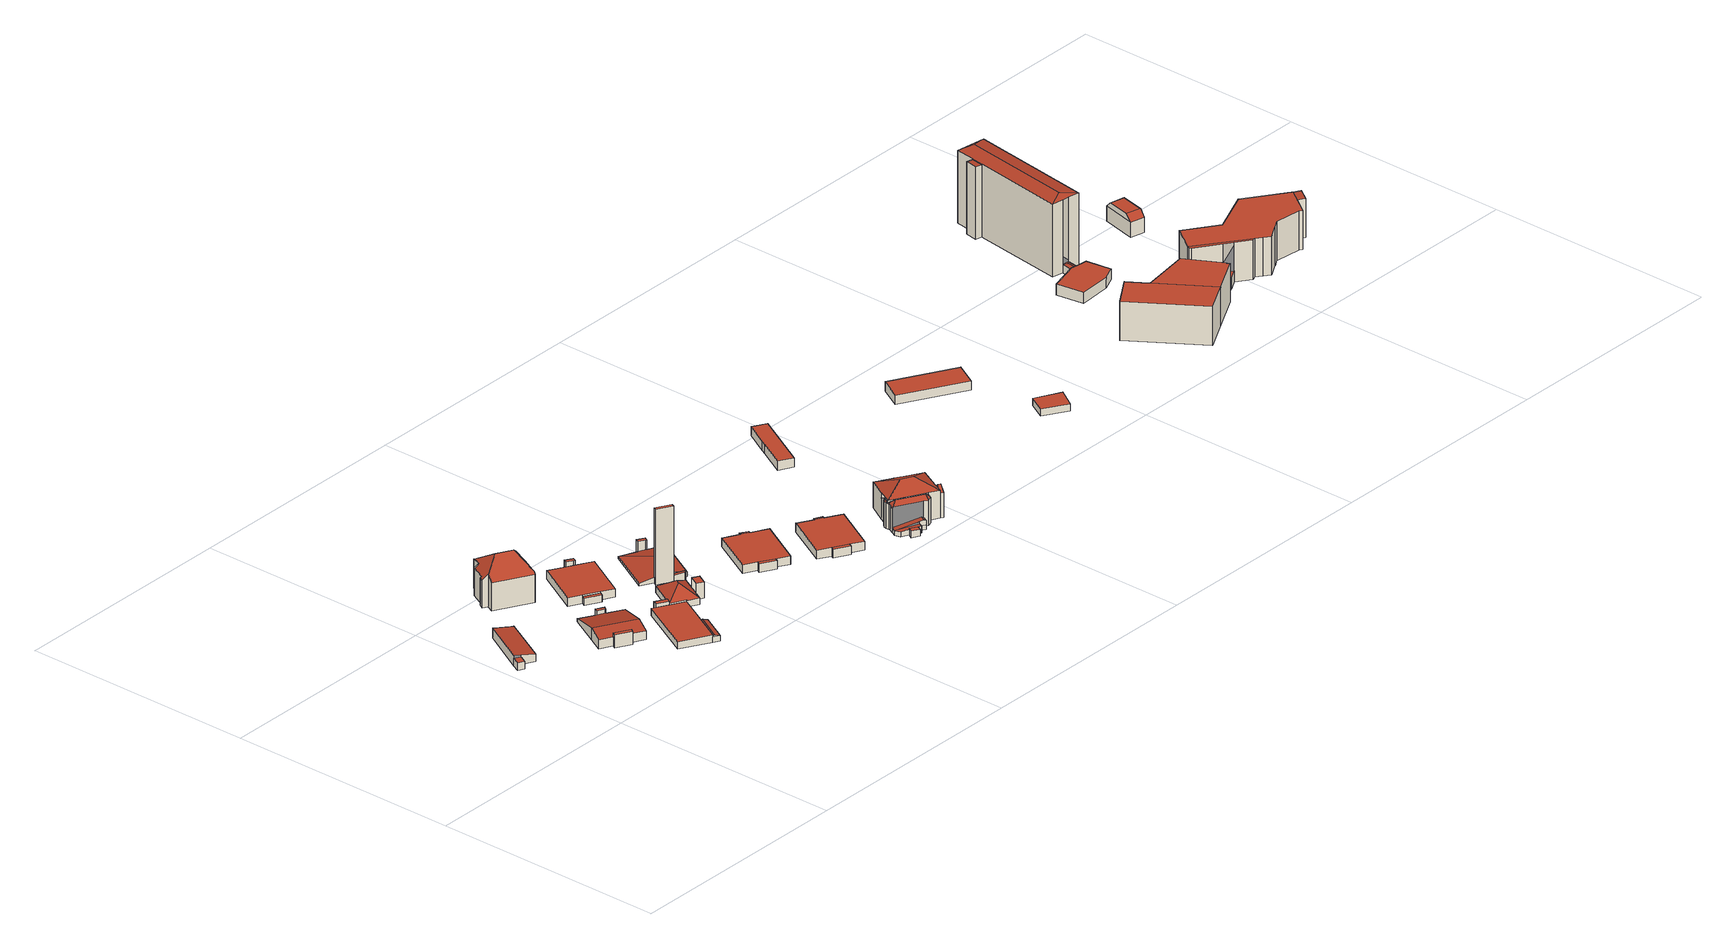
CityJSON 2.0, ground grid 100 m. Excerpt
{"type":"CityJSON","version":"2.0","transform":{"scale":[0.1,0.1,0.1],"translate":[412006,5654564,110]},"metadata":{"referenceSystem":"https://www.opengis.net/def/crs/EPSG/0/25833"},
"CityObjects":{
"building1":{"type":"Building","attributes":{"Gemeindeschluessel":14612000,"Geometrietyp2DReferenz":"3000","function":"31001_9998","roofType":"9999"},"children":["building1-1","building1-2"]},
"building1-1":{"type":"BuildingPart","attributes":{"Dachtyp_tdc":"tdcPolyFlatRoof","Dachneigung":0,"QualitaetDacherkennung":31,"Geometrietyp2DReferenz":"3000","measuredHeight":3.02,"roofType":"1000"},"parents":["building1"],"geometry":[{"type":"MultiSurface","lod":"2","boundaries":[[[0,1,2,3]],[[1,4,5,2]],[[4,6,7,5]],[[4,1,0,6]],[[7,3,2,5]]],"semantics":{"surfaces":[{"type":"WallSurface"},{"type":"RoofSurface"},{"type":"GroundSurface"}],"values":[0,0,0,1,2]}}]},
"building1-2":{"type":"BuildingPart","attributes":{"Dachtyp_tdc":"tdcPolyFlatRoof","Dachneigung":6.96,"QualitaetDacherkennung":91,"Geometrietyp2DReferenz":"3000","measuredHeight":4.26,"roofType":"2100"},"parents":["building1"],"geometry":[{"type":"MultiSurface","lod":"2","boundaries":[[[7,8,9,10,11,12,3]],[[13,14,8,7,6]],[[14,15,9,8]],[[15,16,10,9]],[[16,17,11,10]],[[17,18,12,11]],[[18,19,3,12]],[[19,0,3]],[[18,17,16,15,14,13,19]]],"semantics":{"surfaces":[{"type":"GroundSurface"},{"type":"WallSurface"},{"type":"RoofSurface"}],"values":[0,1,1,1,1,1,1,1,2]}}]},
"building2":{"type":"Building","attributes":{"Gemeindeschluessel":14612000,"Geometrietyp2DReferenz":"3000","function":"31001_9998","roofType":"9999"},"children":["building2-1","building2-2","building2-3"]},
"building2-1":{"type":"BuildingPart","attributes":{"Dachtyp_tdc":"tdcPolyFlatRoof","Dachneigung":0,"QualitaetDacherkennung":4,"Geometrietyp2DReferenz":"3000","measuredHeight":3.02,"roofType":"1000"},"parents":["building2"],"geometry":[{"type":"MultiSurface","lod":"2","boundaries":[[[20,21,22]],[[20,23,24,21]],[[23,25,26,24]],[[25,27,28,29,26]],[[27,25,23,20]],[[21,24,26,29]]],"semantics":{"surfaces":[{"type":"WallSurface"},{"type":"RoofSurface"},{"type":"GroundSurface"}],"values":[0,0,0,0,1,2]}}]},
"building2-2":{"type":"BuildingPart","attributes":{"Dachtyp_tdc":"tdcPolyFlatRoof","Dachneigung":0,"QualitaetDacherkennung":11,"Geometrietyp2DReferenz":"3000","measuredHeight":5.54,"roofType":"1000"},"parents":["building2"],"geometry":[{"type":"MultiSurface","lod":"2","boundaries":[[[30,31,32,33,34]],[[31,35,36,32]],[[35,37,38,39,36]],[[37,35,31,30]],[[33,32,36,39]]],"semantics":{"surfaces":[{"type":"WallSurface"},{"type":"RoofSurface"},{"type":"GroundSurface"}],"values":[0,0,0,1,2]}}]},
"building2-3":{"type":"BuildingPart","attributes":{"Dachtyp_tdc":"tdcGableRoof","Dachneigung":14.59,"QualitaetDacherkennung":15,"Geometrietyp2DReferenz":"3000","measuredHeight":5.11,"roofType":"3100"},"parents":["building2"],"geometry":[{"type":"MultiSurface","lod":"2","boundaries":[[[28,40,41,29]],[[40,42,43,41]],[[42,44,45,43]],[[44,34,33,45]],[[38,46,47,39]],[[46,48,49,47]],[[48,50,51,49]],[[50,22,21,51]],[[48,46,38,34,44,42]],[[42,40,28,22,50,48]],[[29,41,43,45,33,39,47,49,51,21]]],"semantics":{"surfaces":[{"type":"WallSurface"},{"type":"RoofSurface"},{"type":"GroundSurface"}],"values":[0,0,0,0,0,0,0,0,1,1,2]}}]},
"building3":{"type":"Building","attributes":{"Dachtyp_tdc":"tdcFreeFormRoof","Gemeindeschluessel":14612000,"Dachneigung":34.33,"QualitaetDacherkennung":60,"Geometrietyp2DReferenz":"3000","measuredHeight":18.45,"function":"31001_9998","roofType":"5000"},"geometry":[{"type":"Solid","lod":"2","boundaries":[[[[52,53,54,55]],[[53,56,57,54]],[[56,58,59,57]],[[58,60,61,59]],[[60,62,63,61]],[[62,64,65,63]],[[64,66,67,65]],[[66,68,69,67]],[[68,70,71,69]],[[70,72,73,71]],[[72,74,75,73]],[[74,76,77,75]],[[76,78,79,77]],[[78,80,81,79]],[[80,82,83,81]],[[82,84,85,83]],[[84,86,87,85]],[[86,52,55,87]],[[88,89,68,66,64,62,60,58,90]],[[82,80,91,92,93,52,86,84]],[[53,93,92,88,90,56]],[[92,91,78,76,74,72,70,89,88]],[[58,56,90]],[[70,68,89]],[[80,78,91]],[[53,52,93]],[[55,54,57,59,61,63,65,67,69,71,73,75,77,79,81,83,85,87]]]],"semantics":{"surfaces":[{"type":"WallSurface"},{"type":"RoofSurface"},{"type":"GroundSurface"}],"values":[[0,0,0,0,0,0,0,0,0,0,0,0,0,0,0,0,0,0,1,1,1,1,0,0,0,0,2]]}}]},
"building4":{"type":"Building","attributes":{"Gemeindeschluessel":14612000,"Geometrietyp2DReferenz":"3000","function":"31001_9998","roofType":"9999"},"children":["building4-1","building4-2"]},
"building4-1":{"type":"BuildingPart","attributes":{"Dachtyp_tdc":"tdcGableRoof","Dachneigung":14.73,"QualitaetDacherkennung":29,"Geometrietyp2DReferenz":"3000","measuredHeight":3,"roofType":"3100"},"parents":["building4"],"geometry":[{"type":"MultiSurface","lod":"2","boundaries":[[[94,95,96,97]],[[95,98,99,96]],[[100,94,97,101]],[[98,95,102]],[[94,100,103]],[[95,94,103,102]],[[100,98,102,103]],[[97,96,99,101]]],"semantics":{"surfaces":[{"type":"WallSurface"},{"type":"RoofSurface"},{"type":"GroundSurface"}],"values":[0,0,0,0,0,1,1,2]}}]},
"building4-2":{"type":"BuildingPart","attributes":{"Dachtyp_tdc":"tdcPolyFlatRoof","Dachneigung":0,"QualitaetDacherkennung":0,"Geometrietyp2DReferenz":"3000","measuredHeight":3.02,"roofType":"9999"},"parents":["building4"],"geometry":[{"type":"MultiSurface","lod":"2","boundaries":[[[104,105,106,107,108,109,110]],[[110,109,111,112]],[[109,108,113,111]],[[108,107,114,113]],[[107,106,100,101,114]],[[98,100,106,105]],[[105,104,115,99,98]],[[104,110,112,115]],[[112,111,113,114,101,99,115]],[[98,99,101,100]]],"semantics":{"surfaces":[{"type":"RoofSurface"},{"type":"WallSurface"},{"type":"GroundSurface"},{"type":"ClosureSurface","isClosure":"1","QuelleClosure":"LoD1Solid"}],"values":[0,1,1,1,1,1,1,1,2,3]}}]},
"building5":{"type":"Building","attributes":{"Gemeindeschluessel":14612000,"Geometrietyp2DReferenz":"3000","function":"31001_9998","roofType":"9999"},"children":["building5-1","building5-2","building5-3"]},
"building5-1":{"type":"BuildingPart","attributes":{"Dachtyp_tdc":"tdcPolyFlatRoof","Dachneigung":0,"QualitaetDacherkennung":0,"Geometrietyp2DReferenz":"3000","measuredHeight":3,"roofType":"9999"},"parents":["building5"],"geometry":[{"type":"MultiSurface","lod":"2","boundaries":[[[116,117,118,119]],[[119,118,120,121]],[[118,117,122,120]],[[117,116,123,122]],[[121,120,122,123]],[[121,123,116,119]]],"semantics":{"surfaces":[{"type":"RoofSurface"},{"type":"WallSurface"},{"type":"GroundSurface"},{"type":"ClosureSurface","isClosure":"1","QuelleClosure":"LoD1Solid"}],"values":[0,1,1,1,2,3]}}]},
"building5-2":{"type":"BuildingPart","attributes":{"Dachtyp_tdc":"tdcPolyFlatRoof","Dachneigung":0,"QualitaetDacherkennung":53,"Geometrietyp2DReferenz":"3000","measuredHeight":5.71,"roofType":"1000"},"parents":["building5"],"geometry":[{"type":"MultiSurface","lod":"2","boundaries":[[[124,125,126,127,128]],[[125,129,130,126]],[[129,131,132,133,130]],[[131,129,125,124]],[[127,126,130,133]]],"semantics":{"surfaces":[{"type":"WallSurface"},{"type":"RoofSurface"},{"type":"GroundSurface"}],"values":[0,0,0,1,2]}}]},
"building5-3":{"type":"BuildingPart","attributes":{"Dachtyp_tdc":"tdcPolyFlatRoof","Dachneigung":0,"QualitaetDacherkennung":0,"Geometrietyp2DReferenz":"3000","measuredHeight":3.59,"roofType":"9999"},"parents":["building5"],"geometry":[{"type":"MultiSurface","lod":"2","boundaries":[[[134,132,128,135,136,137,138,139]],[[139,138,121,140]],[[116,119,138,137]],[[137,123,116]],[[137,136,141,123]],[[136,135,142,141]],[[135,128,127,142]],[[132,134,143,133]],[[134,139,140,143]],[[140,121,123,141,142,127,133,143]],[[116,123,121,119]],[[133,127,128,132]]],"semantics":{"surfaces":[{"type":"RoofSurface"},{"type":"WallSurface"},{"type":"GroundSurface"},{"type":"ClosureSurface","isClosure":"1","QuelleClosure":"LoD1Solid"}],"values":[0,1,1,1,1,1,1,1,1,2,3,3]}}]},
"building6":{"type":"Building","attributes":{"Gemeindeschluessel":14612000,"Geometrietyp2DReferenz":"3000","function":"31001_9998","roofType":"9999"},"children":["building6-1","building6-2","building6-3","building6-4"]},
"building6-1":{"type":"BuildingPart","attributes":{"Dachtyp_tdc":"tdcPolyFlatRoof","Dachneigung":0,"QualitaetDacherkennung":40,"Geometrietyp2DReferenz":"3000","measuredHeight":6.92,"roofType":"1000"},"parents":["building6"],"geometry":[{"type":"MultiSurface","lod":"2","boundaries":[[[144,145,146,147,148]],[[145,149,150,146]],[[149,151,152,153,150]],[[151,149,145,144]],[[147,146,150,153]]],"semantics":{"surfaces":[{"type":"WallSurface"},{"type":"RoofSurface"},{"type":"GroundSurface"}],"values":[0,0,0,1,2]}}]},
"building6-2":{"type":"BuildingPart","attributes":{"Dachtyp_tdc":"tdcFreeFormRoof","Dachneigung":36.29,"QualitaetDacherkennung":14,"Geometrietyp2DReferenz":"3000","measuredHeight":7.09,"roofType":"5000"},"parents":["building6"],"geometry":[{"type":"MultiSurface","lod":"2","boundaries":[[[154,155,156,157]],[[158,148,147,159]],[[152,160,161,153]],[[160,162,163,161]],[[162,164,165,163]],[[164,166,167,165]],[[166,168,169,167]],[[170,154,157,171]],[[166,164,162,160,172]],[[160,152,148,158,173,172]],[[158,155,154,173]],[[154,170,168,166,172,173]],[[157,156,159,147,153,161,163,165,167,169,171]]],"semantics":{"surfaces":[{"type":"WallSurface"},{"type":"RoofSurface"},{"type":"GroundSurface"}],"values":[0,0,0,0,0,0,0,0,1,1,1,1,2]}}]},
"building6-3":{"type":"BuildingPart","attributes":{"Dachtyp_tdc":"tdcPolyFlatRoof","Dachneigung":0,"QualitaetDacherkennung":34,"Geometrietyp2DReferenz":"3000","measuredHeight":3.66,"roofType":"1000"},"parents":["building6"],"geometry":[{"type":"MultiSurface","lod":"2","boundaries":[[[174,175,170,171,176]],[[177,178,179,169,168]],[[178,174,176,179]],[[178,177,175,174]],[[176,171,169,179]]],"semantics":{"surfaces":[{"type":"WallSurface"},{"type":"RoofSurface"},{"type":"GroundSurface"}],"values":[0,0,0,1,2]}}]},
"building6-4":{"type":"BuildingPart","attributes":{"Dachtyp_tdc":"tdcPolyFlatRoof","Dachneigung":4.32,"QualitaetDacherkennung":34,"Geometrietyp2DReferenz":"3000","measuredHeight":6.16,"roofType":"2100"},"parents":["building6"],"geometry":[{"type":"MultiSurface","lod":"2","boundaries":[[[180,181,182,156,155]],[[181,183,184,182]],[[183,185,158,159,184]],[[185,183,181,180]],[[156,182,184,159]]],"semantics":{"surfaces":[{"type":"WallSurface"},{"type":"RoofSurface"},{"type":"GroundSurface"}],"values":[0,0,0,1,2]}}]},
"building7":{"type":"Building","attributes":{"Gemeindeschluessel":14612000,"Geometrietyp2DReferenz":"3000","function":"31001_9998","roofType":"9999"},"children":["building7-1","building7-2","building7-3"]},
"building7-1":{"type":"BuildingPart","attributes":{"Dachtyp_tdc":"tdcHipAndGableRoof","Dachneigung":11.91,"QualitaetDacherkennung":22,"Geometrietyp2DReferenz":"3000","measuredHeight":3.5,"roofType":"5000"},"parents":["building7"],"geometry":[{"type":"MultiSurface","lod":"2","boundaries":[[[186,187,188,189]],[[187,190,191,188]],[[190,192,193,191]],[[194,195,196,197]],[[195,198,199,196]],[[198,200,201,199]],[[200,202,203,201]],[[195,194,192,190,204]],[[190,187,186,205,204]],[[205,202,200,198,195,204]],[[203,206,189,188,191,193,197,196,199,201]]],"semantics":{"surfaces":[{"type":"WallSurface"},{"type":"RoofSurface"},{"type":"GroundSurface"}],"values":[0,0,0,0,0,0,0,1,1,1,2]}}]},
"building7-2":{"type":"BuildingPart","attributes":{"Dachtyp_tdc":"tdcPolyFlatRoof","Dachneigung":0,"QualitaetDacherkennung":57,"Geometrietyp2DReferenz":"3000","measuredHeight":32.23,"roofType":"1000"},"parents":["building7"],"geometry":[{"type":"MultiSurface","lod":"2","boundaries":[[[207,208,189,209]],[[208,186,189]],[[210,211,212,203,202]],[[211,207,209,212]],[[211,210,208,207]],[[209,189,206,203,212]]],"semantics":{"surfaces":[{"type":"WallSurface"},{"type":"RoofSurface"},{"type":"GroundSurface"}],"values":[0,0,0,0,1,2]}}]},
"building7-3":{"type":"BuildingPart","attributes":{"Dachtyp_tdc":"tdcPolyFlatRoof","Dachneigung":0,"QualitaetDacherkennung":53,"Geometrietyp2DReferenz":"3000","measuredHeight":5.78,"roofType":"1000"},"parents":["building7"],"geometry":[{"type":"MultiSurface","lod":"2","boundaries":[[[213,214,215,193,192]],[[214,216,217,215]],[[216,218,194,197,217]],[[218,216,214,213]],[[193,215,217,197]]],"semantics":{"surfaces":[{"type":"WallSurface"},{"type":"RoofSurface"},{"type":"GroundSurface"}],"values":[0,0,0,1,2]}}]},
"building8":{"type":"Building","attributes":{"Gemeindeschluessel":14612000,"Geometrietyp2DReferenz":"3000","function":"31001_9998","roofType":"9999"},"children":["building8-1","building8-2","building8-3"]},
"building8-1":{"type":"BuildingPart","attributes":{"Dachtyp_tdc":"tdcPolyFlatRoof","Dachneigung":0,"QualitaetDacherkennung":48,"Geometrietyp2DReferenz":"3000","measuredHeight":3.59,"roofType":"1000"},"parents":["building8"],"geometry":[{"type":"MultiSurface","lod":"2","boundaries":[[[219,220,221,222]],[[223,224,220,219]],[[224,225,221,220]],[[225,226,222,221]],[[226,225,224,223]]],"semantics":{"surfaces":[{"type":"GroundSurface"},{"type":"WallSurface"},{"type":"RoofSurface"}],"values":[0,1,1,1,2]}}]},
"building8-2":{"type":"BuildingPart","attributes":{"Dachtyp_tdc":"tdcPolyFlatRoof","Dachneigung":0,"QualitaetDacherkennung":86,"Geometrietyp2DReferenz":"3000","measuredHeight":3.6,"roofType":"1000"},"parents":["building8"],"geometry":[{"type":"MultiSurface","lod":"2","boundaries":[[[227,228,229]],[[227,230,231,228]],[[230,232,233,231]],[[232,223,219,233]],[[226,234,235,222]],[[234,236,237,235]],[[236,238,239,237]],[[238,240,239]],[[238,236,234,226,223,232,230,227]],[[228,231,233,219,222,235,237,239]]],"semantics":{"surfaces":[{"type":"WallSurface"},{"type":"RoofSurface"},{"type":"GroundSurface"}],"values":[0,0,0,0,0,0,0,0,1,2]}}]},
"building8-3":{"type":"BuildingPart","attributes":{"Dachtyp_tdc":"tdcPolyFlatRoof","Dachneigung":0,"QualitaetDacherkennung":23,"Geometrietyp2DReferenz":"3000","measuredHeight":3.25,"roofType":"1000"},"parents":["building8"],"geometry":[{"type":"MultiSurface","lod":"2","boundaries":[[[241,242,243,244]],[[242,229,228,243]],[[240,241,244,239]],[[240,229,242,241]],[[244,243,228,239]]],"semantics":{"surfaces":[{"type":"WallSurface"},{"type":"RoofSurface"},{"type":"GroundSurface"}],"values":[0,0,0,1,2]}}]},
"building9":{"type":"Building","attributes":{"Gemeindeschluessel":14612000,"Geometrietyp2DReferenz":"3000","function":"31001_9998","roofType":"9999"},"children":["building9-1","building9-2","building9-3"]},
"building9-1":{"type":"BuildingPart","attributes":{"Dachtyp_tdc":"tdcPolyFlatRoof","Dachneigung":19.6,"QualitaetDacherkennung":54,"Geometrietyp2DReferenz":"3000","measuredHeight":3.82,"roofType":"2100"},"parents":["building9"],"geometry":[{"type":"MultiSurface","lod":"2","boundaries":[[[245,246,247,248]],[[246,249,247]],[[250,251,252]],[[250,253,254,251]],[[253,245,248,254]],[[253,250,246,245]],[[248,247,251,254]]],"semantics":{"surfaces":[{"type":"WallSurface"},{"type":"RoofSurface"},{"type":"GroundSurface"}],"values":[0,0,0,0,0,1,2]}}]},
"building9-2":{"type":"BuildingPart","attributes":{"Dachtyp_tdc":"tdcPolyFlatRoof","Dachneigung":0,"QualitaetDacherkennung":69,"Geometrietyp2DReferenz":"3000","measuredHeight":3.66,"roofType":"1000"},"parents":["building9"],"geometry":[{"type":"MultiSurface","lod":"2","boundaries":[[[249,255,256,247]],[[255,257,258,256]],[[257,259,260,258]],[[261,262,263,264]],[[262,265,266,263]],[[265,252,251,266]],[[265,262,261,259,257,255,249,252]],[[247,256,258,260,264,263,266,251]]],"semantics":{"surfaces":[{"type":"WallSurface"},{"type":"RoofSurface"},{"type":"GroundSurface"}],"values":[0,0,0,0,0,0,1,2]}}]},
"building9-3":{"type":"BuildingPart","attributes":{"Dachtyp_tdc":"tdcPolyFlatRoof","Dachneigung":0,"QualitaetDacherkennung":39,"Geometrietyp2DReferenz":"3000","measuredHeight":3.67,"roofType":"1000"},"parents":["building9"],"geometry":[{"type":"MultiSurface","lod":"2","boundaries":[[[267,268,260,259]],[[267,269,270,268]],[[269,261,264,270]],[[261,269,267,259]],[[260,268,270,264]]],"semantics":{"surfaces":[{"type":"WallSurface"},{"type":"RoofSurface"},{"type":"GroundSurface"}],"values":[0,0,0,1,2]}}]},
"building10":{"type":"Building","attributes":{"Gemeindeschluessel":14612000,"Geometrietyp2DReferenz":"3000","function":"31001_9998","roofType":"9999"},"children":["building10-1","building10-2","building10-3","building10-4","building10-5","building10-6","building10-7"]},
"building10-1":{"type":"BuildingPart","attributes":{"Dachtyp_tdc":"tdcGableRoof","Dachneigung":22.84,"QualitaetDacherkennung":59,"Geometrietyp2DReferenz":"3000","measuredHeight":6.22,"roofType":"3100"},"parents":["building10"],"geometry":[{"type":"MultiSurface","lod":"2","boundaries":[[[271,272,273]],[[274,275,276,277,278]],[[279,271,275,274]],[[271,273,276,275]],[[273,280,277,276]],[[281,279,274,278]],[[279,281,282,272,271]],[[273,272,282,280]]],"semantics":{"surfaces":[{"type":"WallSurface"},{"type":"GroundSurface"},{"type":"RoofSurface"}],"values":[0,1,0,0,0,0,2,2]}}]},
"building10-2":{"type":"BuildingPart","attributes":{"Dachtyp_tdc":"tdcHipRoof","Dachneigung":26.96,"QualitaetDacherkennung":62,"Geometrietyp2DReferenz":"3000","measuredHeight":15.47,"roofType":"3200"},"parents":["building10"],"geometry":[{"type":"MultiSurface","lod":"2","boundaries":[[[283,284,285,286,287]],[[284,288,274,285]],[[288,289,281,278,274]],[[290,277,280]],[[290,291,292,277]],[[291,293,294,295,292]],[[296,297,298,299,300,301]],[[296,302,303,293,291,304]],[[284,283,305,306,307]],[[291,290,289,288,284,307,304]],[[306,297,296,304,307]],[[308,286,285,274,278,277,292,295,300,299,309,310]]],"semantics":{"surfaces":[{"type":"WallSurface"},{"type":"RoofSurface"},{"type":"GroundSurface"}],"values":[0,0,0,0,0,0,0,1,1,1,1,2]}}]},
"building10-3":{"type":"BuildingPart","attributes":{"Dachtyp_tdc":"tdcPolyFlatRoof","Dachneigung":4.69,"QualitaetDacherkennung":38,"Geometrietyp2DReferenz":"3000","measuredHeight":2.88,"roofType":"2100"},"parents":["building10"],"geometry":[{"type":"MultiSurface","lod":"2","boundaries":[[[311,312,313,314,315,316]],[[317,318,319,315,314]],[[320,321,311,316,322]],[[320,323,318,317,324,325,321]],[[321,325,312,311]],[[324,317,314,313]]],"semantics":{"surfaces":[{"type":"GroundSurface"},{"type":"WallSurface"},{"type":"RoofSurface"}],"values":[0,1,1,2,1,1]}}]},
"building10-4":{"type":"BuildingPart","attributes":{"Dachtyp_tdc":"tdcFreeFormRoof","Dachneigung":45.02,"QualitaetDacherkennung":19,"Geometrietyp2DReferenz":"3000","measuredHeight":12.53,"roofType":"5000"},"parents":["building10"],"geometry":[{"type":"MultiSurface","lod":"2","boundaries":[[[326,327,328,329]],[[327,287,286,328]],[[298,330,331,299]],[[330,332,333,331]],[[332,334,335,336,337,333]],[[338,339,340,341,342]],[[339,343,344,340]],[[343,345,346,344]],[[345,347,348,346]],[[347,326,329,348]],[[343,339,338,349,350,351]],[[349,334,332,352,350]],[[332,330,353,352]],[[330,298,353]],[[298,354,355,351,350,352,353]],[[354,356,357,358,359,355]],[[356,360,287,327,326,357]],[[326,347,358,357]],[[347,345,359,358]],[[345,343,351,355,359]],[[329,328,286,308,310,309,299,331,333,337,361,341,340,344,346,348]]],"semantics":{"surfaces":[{"type":"WallSurface"},{"type":"RoofSurface"},{"type":"GroundSurface"}],"values":[0,0,0,0,0,0,0,0,0,0,1,1,1,1,1,1,1,1,1,1,2]}}]},
"building10-5":{"type":"BuildingPart","attributes":{"Dachtyp_tdc":"tdcPolyFlatRoof","Dachneigung":0,"QualitaetDacherkennung":45,"Geometrietyp2DReferenz":"3000","measuredHeight":2.83,"roofType":"1000"},"parents":["building10"],"geometry":[{"type":"MultiSurface","lod":"2","boundaries":[[[362,363,364,312,325]],[[363,365,366,364]],[[365,367,324,313,366]],[[367,365,363,362]],[[312,364,366,313]]],"semantics":{"surfaces":[{"type":"WallSurface"},{"type":"RoofSurface"},{"type":"GroundSurface"}],"values":[0,0,0,1,2]}}]},
"building10-6":{"type":"BuildingPart","attributes":{"Dachtyp_tdc":"tdcGableRoof","Dachneigung":10.44,"QualitaetDacherkennung":12,"Geometrietyp2DReferenz":"3000","measuredHeight":4.15,"roofType":"3100"},"parents":["building10"],"geometry":[{"type":"MultiSurface","lod":"2","boundaries":[[[368,322,316,369]],[[319,342,341,315]],[[336,368,369,337]],[[335,370,371,372]],[[319,323,373,371,370,374,342]],[[373,320,322]],[[368,372,371,373,322]],[[336,335,372,368]],[[369,316,315,341,361,337]]],"semantics":{"surfaces":[{"type":"WallSurface"},{"type":"RoofSurface"},{"type":"GroundSurface"}],"values":[0,0,0,1,1,0,0,0,2]}}]},
"building10-7":{"type":"BuildingPart","attributes":{"Dachtyp_tdc":"tdcGableRoof","Dachneigung":40.27,"QualitaetDacherkennung":55,"Geometrietyp2DReferenz":"3000","measuredHeight":12.95,"roofType":"3100"},"parents":["building10"],"geometry":[{"type":"MultiSurface","lod":"2","boundaries":[[[294,375,376,295]],[[375,377,378,376]],[[377,301,300,378]],[[377,375,379]],[[375,294,303,380,379]],[[301,377,379,380,302]],[[295,376,378,300]]],"semantics":{"surfaces":[{"type":"WallSurface"},{"type":"RoofSurface"},{"type":"GroundSurface"}],"values":[0,0,0,0,1,1,2]}}]},
"building11":{"type":"Building","attributes":{"Dachtyp_tdc":"tdcPolyFlatRoof","Gemeindeschluessel":14612000,"Dachneigung":0,"QualitaetDacherkennung":70,"Geometrietyp2DReferenz":"3000","measuredHeight":3.87,"function":"31001_2000","roofType":"1000"},"geometry":[{"type":"Solid","lod":"2","boundaries":[[[[381,382,383,384]],[[382,385,386,383]],[[385,387,388,386]],[[387,389,390,388]],[[389,391,392,390]],[[391,381,384,392]],[[391,389,387,385,382,381]],[[384,383,386,388,390,392]]]],"semantics":{"surfaces":[{"type":"WallSurface"},{"type":"RoofSurface"},{"type":"GroundSurface"}],"values":[[0,0,0,0,0,0,1,2]]}}]},
"building12":{"type":"Building","attributes":{"Dachtyp_tdc":"tdcPolyFlatRoof","Gemeindeschluessel":14612000,"Dachneigung":0,"QualitaetDacherkennung":74,"Geometrietyp2DReferenz":"3000","measuredHeight":3.99,"function":"31001_2000","roofType":"1000"},"geometry":[{"type":"Solid","lod":"2","boundaries":[[[[393,394,395,396]],[[394,397,398,395]],[[397,399,400,398]],[[399,393,396,400]],[[399,397,394,393]],[[396,395,398,400]]]],"semantics":{"surfaces":[{"type":"WallSurface"},{"type":"RoofSurface"},{"type":"GroundSurface"}],"values":[[0,0,0,0,1,2]]}}]},
"building13":{"type":"Building","attributes":{"Dachtyp_tdc":"tdcPolyFlatRoof","Gemeindeschluessel":14612000,"Dachneigung":0,"QualitaetDacherkennung":0,"Geometrietyp2DReferenz":"3000","BezugspunktDach":"2000","measuredHeight":3,"function":"31001_2000"},"geometry":[{"type":"MultiSurface","lod":"2","boundaries":[[[401,402,403,404]],[[404,403,405,406]],[[403,402,407,405]],[[402,401,408,407]],[[401,404,406,408]],[[406,405,407,408]]],"semantics":{"surfaces":[{"type":"RoofSurface"},{"type":"WallSurface"},{"type":"GroundSurface"}],"values":[0,1,1,1,1,2]}}]},
"building14":{"type":"Building","attributes":{"Dachtyp_tdc":"tdcPolyFlatRoof","Gemeindeschluessel":14612000,"Dachneigung":0,"QualitaetDacherkennung":52,"Geometrietyp2DReferenz":"3000","measuredHeight":4.65,"function":"31001_9998","roofType":"1000"},"geometry":[{"type":"Solid","lod":"2","boundaries":[[[[409,410,411,412]],[[410,413,414,411]],[[413,415,416,414]],[[415,417,418,416]],[[417,419,420,418]],[[419,421,422,420]],[[421,409,412,422]],[[421,419,417,415,413,410,409]],[[412,411,414,416,418,420,422]]]],"semantics":{"surfaces":[{"type":"WallSurface"},{"type":"RoofSurface"},{"type":"GroundSurface"}],"values":[[0,0,0,0,0,0,0,1,2]]}}]},
"building15":{"type":"Building","attributes":{"Gemeindeschluessel":14612000,"Geometrietyp2DReferenz":"3000","function":"31001_9998","roofType":"9999"},"children":["building15-1","building15-2","building15-3","building15-4","building15-5","building15-6"]},
"building15-1":{"type":"BuildingPart","attributes":{"Dachtyp_tdc":"tdcPolyFlatRoof","Dachneigung":4.51,"QualitaetDacherkennung":37,"Geometrietyp2DReferenz":"3000","measuredHeight":16.69,"roofType":"2100"},"parents":["building15"],"geometry":[{"type":"MultiSurface","lod":"2","boundaries":[[[423,424,425,426]],[[427,428,429,430]],[[428,423,426,429]],[[428,427,424,423]],[[426,425,430,429]]],"semantics":{"surfaces":[{"type":"WallSurface"},{"type":"RoofSurface"},{"type":"GroundSurface"}],"values":[0,0,0,1,2]}}]},
"building15-2":{"type":"BuildingPart","attributes":{"Dachtyp_tdc":"tdcPolyFlatRoof","Dachneigung":0,"QualitaetDacherkennung":57,"Geometrietyp2DReferenz":"3000","measuredHeight":4.63,"roofType":"1000"},"parents":["building15"],"geometry":[{"type":"MultiSurface","lod":"2","boundaries":[[[431,432,433,434]],[[435,436,437,438]],[[436,439,440,437]],[[439,441,442,440]],[[441,443,444,442]],[[443,445,446,444]],[[445,447,448,446]],[[447,445,443,441,439,436,435,432,431]],[[434,433,438,437,440,442,444,446,448]]],"semantics":{"surfaces":[{"type":"WallSurface"},{"type":"RoofSurface"},{"type":"GroundSurface"}],"values":[0,0,0,0,0,0,0,1,2]}}]},
"building15-3":{"type":"BuildingPart","attributes":{"Dachtyp_tdc":"tdcPolyFlatRoof","Dachneigung":0,"QualitaetDacherkennung":44,"Geometrietyp2DReferenz":"3000","measuredHeight":16.47,"roofType":"1000"},"parents":["building15"],"geometry":[{"type":"MultiSurface","lod":"2","boundaries":[[[449,450,451,452]],[[453,454,431,434,455]],[[456,449,452,448,447]],[[456,454,453,450,449]],[[452,451,455,434,448]]],"semantics":{"surfaces":[{"type":"WallSurface"},{"type":"RoofSurface"},{"type":"GroundSurface"}],"values":[0,0,0,1,2]}}]},
"building15-4":{"type":"BuildingPart","attributes":{"Dachtyp_tdc":"tdcPolyFlatRoof","Dachneigung":10.05,"QualitaetDacherkennung":40,"Geometrietyp2DReferenz":"3000","measuredHeight":16.87,"roofType":"2100"},"parents":["building15"],"geometry":[{"type":"MultiSurface","lod":"2","boundaries":[[[457,458,459,460]],[[457,461,438,458]],[[461,435,438]],[[462,433,432]],[[462,463,464,433]],[[463,465,466,464]],[[463,462,461,457,460,467,465]],[[466,459,458,438,433,464]]],"semantics":{"surfaces":[{"type":"WallSurface"},{"type":"RoofSurface"},{"type":"GroundSurface"}],"values":[0,0,0,0,0,0,1,2]}}]},
"building15-5":{"type":"BuildingPart","attributes":{"Dachtyp_tdc":"tdcPolyFlatRoof","Dachneigung":0,"QualitaetDacherkennung":74,"Geometrietyp2DReferenz":"3000","measuredHeight":16.56,"roofType":"1000"},"parents":["building15"],"geometry":[{"type":"MultiSurface","lod":"2","boundaries":[[[468,469,470,451,450]],[[469,471,472,470]],[[471,473,474,472]],[[473,475,453,455,474]],[[475,473,471,469,468]],[[451,470,472,474,455]]],"semantics":{"surfaces":[{"type":"WallSurface"},{"type":"RoofSurface"},{"type":"GroundSurface"}],"values":[0,0,0,0,1,2]}}]},
"building15-6":{"type":"BuildingPart","attributes":{"Dachtyp_tdc":"tdcPolyFlatRoof","Dachneigung":0,"QualitaetDacherkennung":67,"Geometrietyp2DReferenz":"3000","measuredHeight":16.57,"roofType":"1000"},"parents":["building15"],"geometry":[{"type":"MultiSurface","lod":"2","boundaries":[[[476,477,478,466,465]],[[477,479,480,478]],[[479,481,482,480]],[[481,483,484,482]],[[483,485,427,430,484]],[[486,487,488,425,424]],[[487,489,490,488]],[[489,491,492,490]],[[491,493,494,492]],[[493,495,496,494]],[[495,497,498,496]],[[497,499,500,498]],[[499,501,502,500]],[[501,503,504,502]],[[503,460,459,504]],[[460,503,501,499,497,495,493,491,489,487,486,485,483,481,479,477,476,467]],[[466,478,480,482,484,430,425,488,490,492,494,496,498,500,502,504,459]]],"semantics":{"surfaces":[{"type":"WallSurface"},{"type":"RoofSurface"},{"type":"GroundSurface"}],"values":[0,0,0,0,0,0,0,0,0,0,0,0,0,0,0,1,2]}}]},
"building16":{"type":"Building","attributes":{"Gemeindeschluessel":14612000,"Geometrietyp2DReferenz":"3000","function":"31001_9998","roofType":"9999"},"children":["building16-1","building16-2","building16-3"]},
"building16-1":{"type":"BuildingPart","attributes":{"Dachtyp_tdc":"tdcPolyFlatRoof","Dachneigung":4.98,"QualitaetDacherkennung":48,"Geometrietyp2DReferenz":"3000","measuredHeight":30.99,"roofType":"2100"},"parents":["building16"],"geometry":[{"type":"MultiSurface","lod":"2","boundaries":[[[505,506,507,508]],[[509,510,511,512]],[[510,505,508,511]],[[510,509,506,505]],[[508,507,512,511]]],"semantics":{"surfaces":[{"type":"WallSurface"},{"type":"RoofSurface"},{"type":"GroundSurface"}],"values":[0,0,0,1,2]}}]},
"building16-2":{"type":"BuildingPart","attributes":{"Dachtyp_tdc":"tdcHipRoof","Dachneigung":10,"QualitaetDacherkennung":75,"Geometrietyp2DReferenz":"3000","measuredHeight":32.32,"roofType":"3200"},"parents":["building16"],"geometry":[{"type":"MultiSurface","lod":"2","boundaries":[[[513,507,506]],[[513,514,515,507]],[[514,516,517,515]],[[516,518,519,517]],[[518,520,521,519]],[[520,522,521]],[[523,524,525]],[[523,526,527,524]],[[526,528,512,527]],[[528,509,512]],[[526,523,520,518,529]],[[516,514,530]],[[518,516,530,529]],[[514,513,528,526,529,530]],[[507,515,517,519,521,524,527,512]]],"semantics":{"surfaces":[{"type":"WallSurface"},{"type":"RoofSurface"},{"type":"GroundSurface"}],"values":[0,0,0,0,0,0,0,0,0,0,1,1,1,1,2]}}]},
"building16-3":{"type":"BuildingPart","attributes":{"Dachtyp_tdc":"tdcFreeFormRoof","Dachneigung":19.97,"QualitaetDacherkennung":24,"Geometrietyp2DReferenz":"3000","measuredHeight":4.22,"roofType":"5000"},"parents":["building16"],"geometry":[{"type":"MultiSurface","lod":"2","boundaries":[[[522,531,532,521]],[[531,533,534,532]],[[533,525,524,534]],[[535,536,525,533]],[[535,533,531]],[[536,535,531,522]],[[536,522,525]],[[521,532,534,524]]],"semantics":{"surfaces":[{"type":"WallSurface"},{"type":"RoofSurface"},{"type":"GroundSurface"}],"values":[0,0,0,1,0,1,1,2]}}]},
"building17":{"type":"Building","attributes":{"Dachtyp_tdc":"tdcCutGableRoof","Gemeindeschluessel":14612000,"Dachneigung":1.12,"QualitaetDacherkennung":35,"Geometrietyp2DReferenz":"3000","measuredHeight":9.04,"function":"31001_9998","roofType":"9999"},"geometry":[{"type":"Solid","lod":"2","boundaries":[[[[537,538,539,540]],[[538,541,542,539]],[[541,543,544,542]],[[543,537,540,544]],[[538,537,545,546]],[[541,538,546,547]],[[543,541,547,548]],[[537,543,548,545]],[[547,546,545,548]],[[540,539,542,544]]]],"semantics":{"surfaces":[{"type":"WallSurface"},{"type":"RoofSurface"},{"type":"GroundSurface"}],"values":[[0,0,0,0,1,0,1,0,1,2]]}}]}
},
"vertices":[
[49,525,70],[32,493,70],[32,493,39],[49,525,39],[6,507,70],[6,507,39],[23,539,70],[23,539,39],
[130,732,39],[133,730,39],[193,698,39],[203,692,39],[99,498,39],[23,539,82],[130,732,82],[133,730,81],[193,698,73],[203,692,72],[99,498,72],[49,525,79],
[536,574,35],[536,574,5],[536,574,18],[544,588,35],[544,588,5],[577,570,35],[577,570,5],[569,556,35],[569,556,18],[569,556,5],
[482,357,60],[474,344,60],[474,344,5],[482,357,5],[482,357,43],[411,378,60],[411,378,5],[418,391,60],[418,391,43],[418,391,5],
[636,520,18],[636,520,5],[567,392,56],[567,392,5],[533,329,43],[533,329,5],[366,419,43],[366,419,5],[400,482,56],[400,482,5],[469,610,18],[469,610,5],
[458,838,165],[428,781,161],[428,781,42],[458,838,42],[275,862,161],[275,862,42],[290,891,181],[290,891,42],[269,902,159],[269,902,42],[281,923,158],[281,923,42],[286,920,163],[286,920,42],[320,984,159],[320,984,42],[335,976,175],[335,976,42],[360,1022,166],[360,1022,42],[400,1001,166],[400,1001,42],[411,1023,148],[411,1023,42],[482,985,148],[482,985,42],[470,962,166],[470,962,42],[511,940,160],[511,940,42],[482,885,164],[482,885,42],[489,882,154],[489,882,42],[464,835,157],[464,835,42],[364,920,226],[355,1013,173],[288,888,182],[507,943,166],[428,886,226],[433,790,168],
[764,226,28],[705,116,28],[705,116,4],[764,226,4],[680,130,27],[680,130,4],[739,240,28],[739,240,4],[687,126,34],[747,236,34],
[556,196,34],[680,130,34],[739,240,34],[806,364,34],[807,366,34],[700,424,34],[684,433,34],[700,424,4],[684,433,4],[807,366,4],[806,364,4],[556,196,4],
[569,670,46],[562,657,46],[625,623,46],[632,636,46],[625,623,16],[632,636,16],[562,657,16],[569,670,16],
[687,853,73],[695,867,73],[695,867,16],[687,853,16],[687,853,52],[727,849,73],[727,849,16],[720,835,73],[720,835,52],[720,835,16],
[787,799,52],[620,889,52],[517,699,52],[569,670,52],[632,636,52],[684,608,52],[684,608,16],[517,699,16],[620,889,16],[787,799,16],
[891,414,81],[920,399,81],[920,399,12],[891,414,12],[891,414,39],[897,357,81],[897,357,12],[869,372,81],[869,372,39],[869,372,12],
[813,522,39],[876,488,39],[876,488,12],[813,522,12],[919,465,39],[919,465,12],[851,340,39],[851,340,12],[806,364,38],[806,364,12],[807,366,40],[807,366,12],[747,398,39],[747,398,12],[747,399,39],[747,399,12],[757,418,39],[757,418,12],[827,422,83],[837,441,83],
[710,443,48],[757,418,48],[710,443,12],[747,399,48],[700,424,48],[700,424,12],
[876,488,70],[883,501,70],[883,501,12],[926,478,73],[926,478,12],[919,465,73],
[820,535,67],[768,563,54],[768,563,44],[820,535,44],[871,754,54],[871,754,44],[938,717,58],[938,717,44],[971,700,60],[1038,663,64],[1038,663,44],[971,700,44],[935,473,64],[935,473,44],[926,478,66],[926,478,44],[883,501,76],[883,501,44],[931,621,79],[870,508,79],[870,508,44],
[813,522,366],[820,535,366],[813,522,44],[883,501,366],[876,488,366],[876,488,44],
[938,717,101],[946,731,101],[946,731,44],[978,714,101],[978,714,44],[971,700,101],
[1245,306,11],[1238,292,11],[1175,327,11],[1182,340,11],[1245,306,47],[1238,292,47],[1175,327,47],[1182,340,47],
[1332,505,47],[1332,505,11],[1332,505,43],[1400,468,47],[1400,468,11],[1297,278,47],[1297,278,11],[1130,368,47],[1130,368,11],[1233,558,47],[1233,558,11],[1300,522,47],[1300,522,11],[1300,522,43],
[1308,536,43],[1340,519,43],[1340,519,11],[1308,536,11],
[1599,379,44],[1592,365,49],[1592,365,11],[1599,379,11],[1592,365,48],[1559,382,49],[1559,382,11],[1559,382,48],[1567,396,44],[1567,396,11],
[1659,328,48],[1659,328,11],[1556,138,48],[1556,138,11],[1504,166,48],[1504,166,11],[1441,200,48],[1389,228,48],[1389,228,11],[1441,200,11],[1492,419,48],[1492,419,11],
[1497,153,48],[1497,153,11],[1434,187,48],[1434,187,11],
[1852,261,105],[1866,253,112],[1885,243,103],[1838,235,49],[1852,261,49],[1885,243,49],[1871,217,49],[1837,235,49],[1838,235,105],[1871,217,103],[1837,235,105],[1852,227,112],
[1721,197,163],[1765,274,158],[1765,274,49],[1721,197,49],[1721,197,139],[1838,235,158],[1837,235,158],[1871,217,158],[1944,177,158],[1944,177,49],[1890,78,165],[1890,78,160],[1890,78,49],[1866,35,168],[1827,56,168],[1827,56,157],[1827,56,49],[1866,35,49],[1866,35,156],[1872,46,167],[1887,72,165],[1832,135,204],[1723,199,163],[1685,133,168],[1786,160,204],[1723,199,49],[1685,133,49],[1705,169,49],
[1739,17,49],[1727,23,49],[1696,40,49],[1666,56,49],[1658,79,49],[1747,32,49],[1666,56,71],[1658,79,70],[1658,79,69],[1747,32,78],[1739,17,78],[1747,32,69],[1666,75,71],[1696,40,74],[1727,23,77],
[1692,161,157],[1705,168,157],[1705,168,49],[1692,161,49],[1818,39,157],[1818,39,49],[1797,32,157],[1797,32,49],[1781,41,157],[1781,41,87],[1781,41,69],[1781,41,49],[1670,101,152],[1679,118,157],[1679,118,49],[1670,101,49],[1670,101,69],[1680,124,157],[1680,124,49],[1679,138,157],[1679,138,49],[1683,150,157],[1683,150,49],[1674,99,157],[1695,108,175],[1688,123,165],[1799,51,175],[1809,50,171],[1685,133,157],[1682,132,159],[1705,169,157],[1695,158,161],[1688,148,162],[1683,137,161],[1723,199,139],[1674,99,49],
[1727,23,78],[1717,5,78],[1717,5,49],[1686,22,78],[1686,22,49],[1696,40,78],
[1769,20,69],[1769,20,49],[1774,45,91],[1763,23,91],[1769,20,87],[1747,32,88],[1674,99,70],
[1902,71,160],[1902,71,49],[1878,28,156],[1878,28,49],[1891,52,179],[1879,58,179],
[1744,720,90],[1806,837,90],[1806,837,51],[1744,720,51],[1818,859,90],[1818,859,51],[1875,962,90],[1875,962,51],[1932,931,90],[1932,931,51],[1801,690,90],[1801,690,51],
[2448,799,91],[2712,655,91],[2712,655,51],[2448,799,51],[2660,560,91],[2660,560,51],[2396,704,91],[2396,704,51],
[2724,315,80],[2682,240,80],[2783,183,80],[2831,259,80],[2783,183,50],[2831,259,50],[2682,240,50],[2724,315,50],
[3564,672,94],[3424,664,94],[3424,664,48],[3564,672,48],[3406,781,94],[3406,781,48],[3536,817,94],[3536,817,48],[3567,812,94],[3567,812,48],[3607,807,94],[3607,807,48],[3624,700,94],[3624,700,48],
[4327,352,216],[4301,371,214],[4301,371,49],[4327,352,49],[4335,421,214],[4362,403,216],[4362,403,49],[4335,421,49],
[3690,421,96],[3769,433,96],[3769,433,49],[3690,421,49],[3905,340,96],[3860,314,96],[3860,314,49],[3905,340,49],[3859,316,96],[3859,316,49],[3828,299,96],[3828,299,49],[3830,297,96],[3830,297,49],[3803,283,96],[3803,283,49],[3775,267,96],[3775,267,49],
[3781,255,214],[3626,169,214],[3626,169,49],[3781,255,49],[3477,387,214],[3690,421,214],[3477,387,49],[3775,267,214],
[3964,299,218],[3964,299,49],[3981,306,49],[3981,306,215],[3905,340,218],[3769,433,218],[3762,438,218],[3762,438,49],[3775,457,214],[3775,457,49],[3946,331,215],
[3626,169,215],[3496,96,215],[3496,96,49],[3301,383,215],[3301,383,49],[3423,466,215],[3423,466,49],[3477,387,215],
[3775,457,215],[3844,557,215],[3844,557,49],[3981,462,215],[3981,462,49],[4163,540,215],[4163,540,49],[4331,424,215],[4331,424,49],[4335,421,215],[4301,371,215],[4254,304,215],[4254,304,49],[4243,312,215],[4243,312,49],[4129,323,215],[4129,323,49],[4128,323,215],[4128,323,49],[4093,302,215],[4093,302,49],[4092,303,215],[4092,303,49],[4033,268,215],[4033,268,49],[4008,286,215],[4008,286,49],[4008,287,215],[4008,287,49],
[3533,1326,358],[3561,1322,356],[3561,1322,49],[3533,1326,49],[3553,1270,356],[3525,1274,358],[3525,1274,49],[3553,1270,49],
[3561,1322,361],[3572,1403,361],[3572,1403,49],[3699,1385,360],[3699,1385,49],[3623,857,360],[3623,857,49],[3574,864,361],[3574,864,49],[3574,864,85],[3543,868,361],[3543,868,49],[3543,868,85],[3496,875,361],[3496,875,49],[3553,1270,361],[3564,902,372],[3632,1371,372],
[3567,812,85],[3567,812,49],[3536,817,85],[3536,817,49],[3551,815,91],[3556,851,91],
[3979,841,104],[3918,856,104],[3918,856,41],[3979,841,41],[3952,1001,107],[3952,1001,41],[4015,986,107],[4015,986,41],[3985,865,131],[3923,881,131],[3948,981,129],[4010,966,129]
]}
